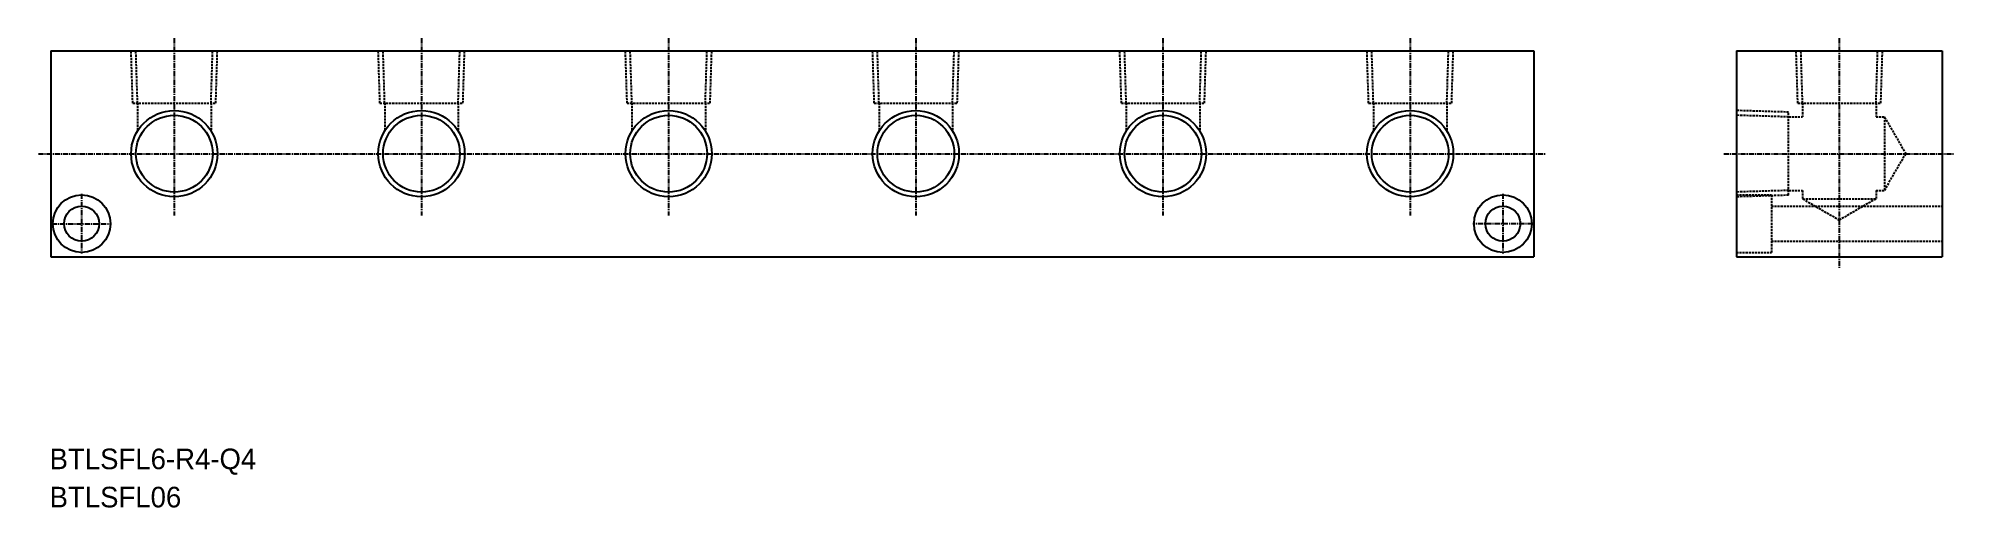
# Model space of a CAD drawing. Extents: x 957 to 1422, y 3153 to 3266.
import ezdxf

# ---------------------------------------------------------------- set-up
doc = ezdxf.new("R2010")
doc.units = 0
doc.linetypes.add('CENTER', pattern=[2, 1.25, -0.25, 0.25, -0.25])
doc.linetypes.add('DASHED', pattern=[0.75, 0.5, -0.25])
doc.layers.get('0').update_dxf_attribs({"linetype": 'CONTINUOUS'})
doc.layers.add('CENTER', color=1, linetype='CENTER')

msp = doc.modelspace()

# ---------------------------------------------------------------- linework, layer by layer
at = {"color": 7, "linetype": 'CONTINUOUS'}
for p, q in [((959.99, 3263.47), (1319.99, 3263.47)), ((959.99, 3263.47), (959.99, 3213.47)), ((1319.99, 3263.47), (1319.99, 3213.47)), ((1369.17, 3263.47), (1369.17, 3213.47)), ((1369.17, 3263.47), (1419.17, 3263.47)), ((1419.17, 3263.47), (1419.17, 3213.47)), ((959.99, 3213.47), (1319.99, 3213.47)), ((1369.17, 3213.47), (1419.17, 3213.47))]:
    msp.add_line(p, q, dxfattribs=at)
at = {"color": 3, "linetype": 'DASHED'}
for p, q in [((979.91, 3250.77), (979.51, 3263.47)), ((981.07, 3250.77), (980.67, 3263.47)), ((998.91, 3250.77), (999.3, 3263.47)), ((1000.07, 3250.77), (1000.46, 3263.47)), ((1039.91, 3250.77), (1039.51, 3263.47)), ((1041.07, 3250.77), (1040.67, 3263.47)), ((1058.91, 3250.77), (1059.3, 3263.47)), ((1060.07, 3250.77), (1060.46, 3263.47)), ((1099.91, 3250.77), (1099.51, 3263.47)), ((1101.07, 3250.77), (1100.67, 3263.47)), ((1118.91, 3250.77), (1119.3, 3263.47)), ((1120.07, 3250.77), (1120.46, 3263.47)), ((1159.91, 3250.77), (1159.51, 3263.47)), ((1161.07, 3250.77), (1160.67, 3263.47)), ((1178.91, 3250.77), (1179.3, 3263.47)), ((1180.07, 3250.77), (1180.46, 3263.47)), ((1219.91, 3250.77), (1219.51, 3263.47)), ((1221.07, 3250.77), (1220.67, 3263.47)), ((1238.91, 3250.77), (1239.3, 3263.47)), ((1240.07, 3250.77), (1240.46, 3263.47)), ((1279.91, 3250.77), (1279.51, 3263.47)), ((1281.07, 3250.77), (1280.67, 3263.47)), ((1298.91, 3250.77), (1299.3, 3263.47)), ((1300.07, 3250.77), (1300.46, 3263.47)), ((1384.09, 3250.77), (1383.69, 3263.47)), ((1385.25, 3250.77), (1384.85, 3263.47)), ((1403.09, 3250.77), (1403.48, 3263.47)), ((1404.25, 3250.77), (1404.65, 3263.47)), ((979.91, 3250.77), (1000.07, 3250.77)), ((981.07, 3250.77), (981.07, 3243.97)), ((998.91, 3250.77), (998.91, 3243.97)), ((1039.91, 3250.77), (1060.07, 3250.77)), ((1041.07, 3250.77), (1041.07, 3243.97)), ((1058.91, 3250.77), (1058.91, 3243.97)), ((1099.91, 3250.77), (1120.07, 3250.77)), ((1101.07, 3250.77), (1101.07, 3243.97)), ((1118.91, 3250.77), (1118.91, 3243.97)), ((1159.91, 3250.77), (1180.07, 3250.77)), ((1161.07, 3250.77), (1161.07, 3243.97)), ((1178.91, 3250.77), (1178.91, 3243.97)), ((1219.91, 3250.77), (1240.07, 3250.77)), ((1221.07, 3250.77), (1221.07, 3243.97)), ((1238.91, 3250.77), (1238.91, 3243.97)), ((1279.91, 3250.77), (1300.07, 3250.77)), ((1281.07, 3250.77), (1281.07, 3243.97)), ((1298.91, 3250.77), (1298.91, 3243.97)), ((1381.87, 3248.55), (1369.17, 3248.95)), ((1381.87, 3247.39), (1369.17, 3247.79)), ((1381.87, 3228.39), (1381.87, 3248.55)), ((1381.87, 3247.39), (1385.25, 3247.39)), ((1384.09, 3250.77), (1404.25, 3250.77)), ((1385.25, 3250.77), (1385.25, 3247.39)), ((1403.09, 3250.77), (1403.09, 3247.39)), ((1403.09, 3247.39), (1405.17, 3247.39)), ((1405.17, 3247.39), (1405.17, 3229.55)), ((1405.17, 3247.32), (1410.28, 3238.47)), ((1405.17, 3229.62), (1410.28, 3238.47)), ((1381.87, 3229.55), (1369.17, 3229.16)), ((1369.17, 3228.47), (1377.67, 3228.47)), ((1381.87, 3228.39), (1369.17, 3227.99)), ((1377.67, 3228.47), (1377.67, 3214.47)), ((1381.87, 3229.55), (1385.25, 3229.55)), ((1385.25, 3229.55), (1385.25, 3227.47)), ((1403.09, 3229.55), (1405.17, 3229.55)), ((1403.09, 3229.55), (1403.09, 3227.47)), ((1377.67, 3225.72), (1419.17, 3225.72)), ((1385.25, 3227.47), (1403.09, 3227.47)), ((1385.32, 3227.47), (1394.17, 3222.36)), ((1403.02, 3227.47), (1394.17, 3222.36)), ((1369.17, 3214.47), (1377.67, 3214.47)), ((1377.67, 3217.22), (1419.17, 3217.22))]:
    msp.add_line(p, q, dxfattribs=at)
at = {"color": 3, "linetype": 'CONTINUOUS'}
for centre in [(989.99, 3238.47), (1049.99, 3238.47), (1109.99, 3238.47), (1169.99, 3238.47), (1229.99, 3238.47), (1289.99, 3238.47)]:
    msp.add_circle(centre, 10.48, dxfattribs=at)
at = {"color": 7, "linetype": 'CONTINUOUS'}
for centre, radius in [((989.99, 3238.47), 9.32), ((1049.99, 3238.47), 9.32), ((1109.99, 3238.47), 9.32), ((1169.99, 3238.47), 9.32), ((1229.99, 3238.47), 9.32), ((1289.99, 3238.47), 9.32), ((967.49, 3221.47), 7), ((1312.49, 3221.47), 7), ((967.49, 3221.47), 4.25), ((1312.49, 3221.47), 4.25)]:
    msp.add_circle(centre, radius, dxfattribs=at)
at = {"layer": 'CENTER', "color": 1, "linetype": 'CENTER'}
for p, q in [((989.99, 3266.47), (989.99, 3223.49)), ((1049.99, 3266.47), (1049.99, 3223.49)), ((1109.99, 3266.47), (1109.99, 3223.49)), ((1169.99, 3266.47), (1169.99, 3223.49)), ((1229.99, 3266.47), (1229.99, 3223.49)), ((1289.99, 3266.47), (1289.99, 3223.49)), ((1394.17, 3266.47), (1394.17, 3210.47)), ((956.99, 3238.47), (1322.99, 3238.47)), ((1366.17, 3238.47), (1422.17, 3238.47)), ((967.49, 3228.72), (967.49, 3214.22)), ((1312.49, 3228.72), (1312.49, 3214.22)), ((960.24, 3221.47), (974.74, 3221.47)), ((1319.74, 3221.47), (1305.24, 3221.47))]:
    msp.add_line(p, q, dxfattribs=at)

# ---------------------------------------------------------------- texts
at = {"color": 7, "linetype": 'CONTINUOUS'}
for s, p in [('BTLSFL6-R4-Q4', (959.72, 3161.88)), ('BTLSFL06', (959.72, 3152.61))]:
    msp.add_text(s, height=5, dxfattribs=at).set_placement(p)

doc.saveas('drawing.dxf')
